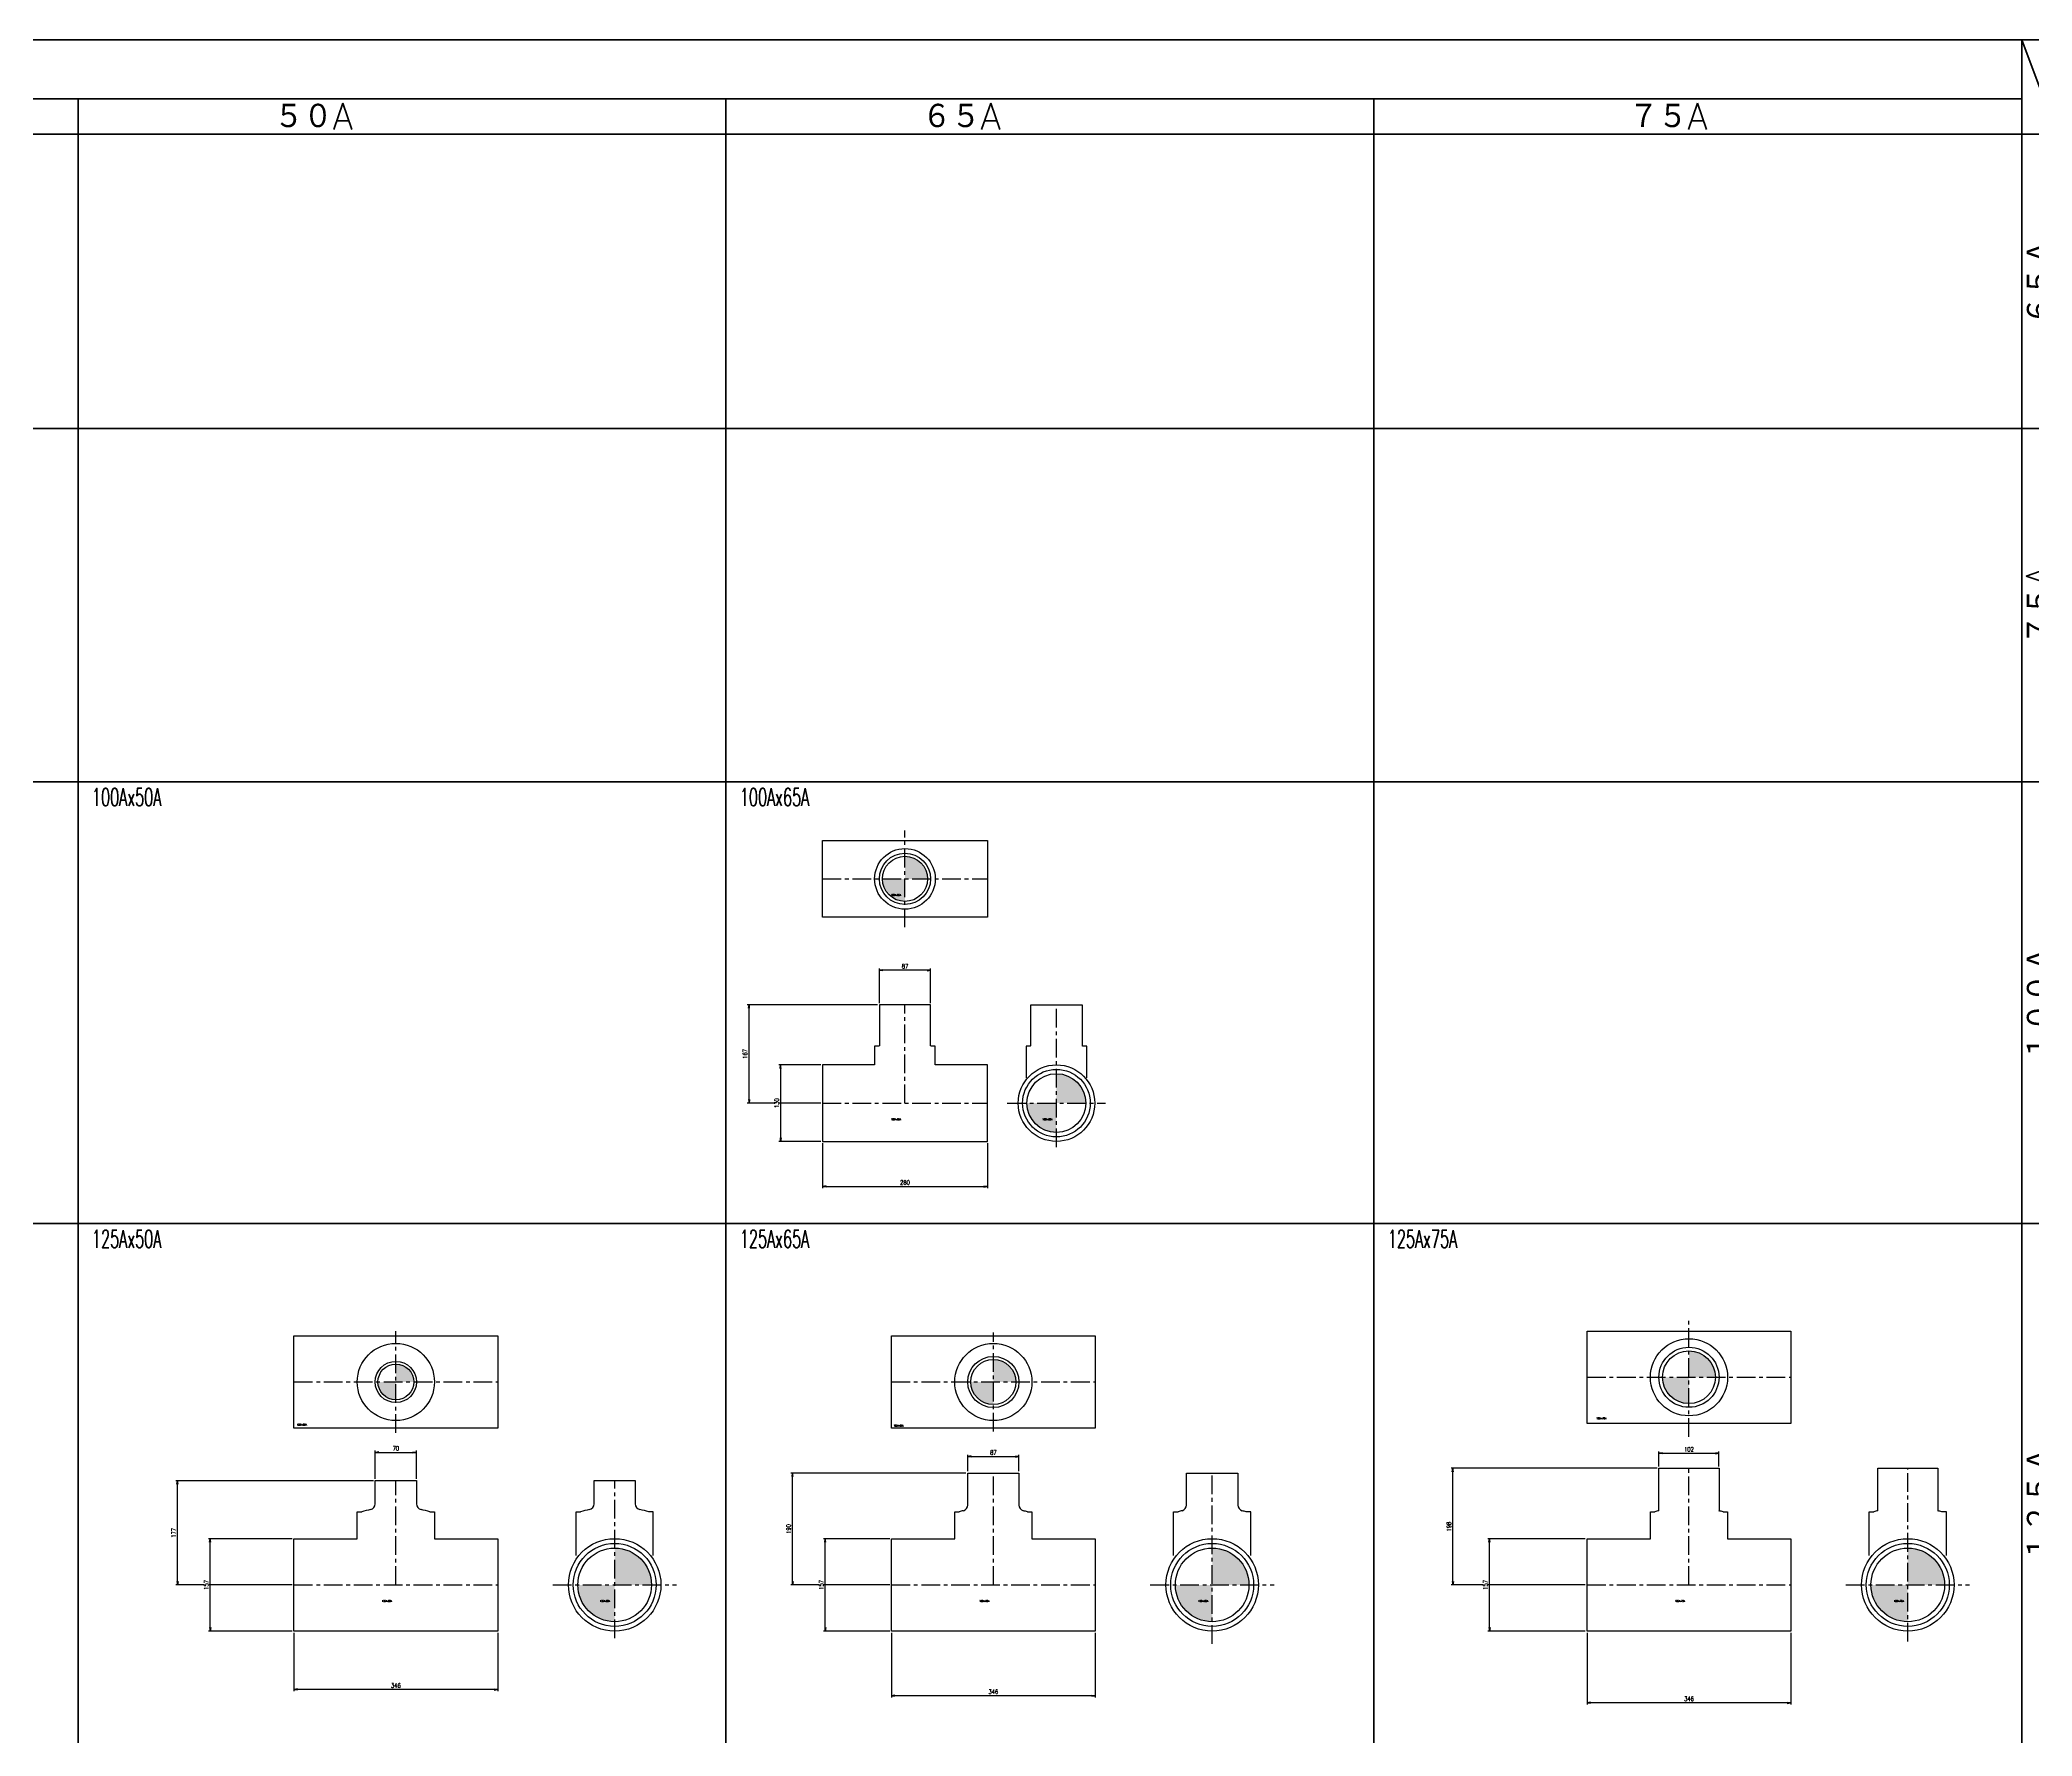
# Model space of a CAD drawing. Header units: millimetres. Extents: x 1711 to 90196, y -23291 to 8516.
# Drawn here: x 77971 to 81353, y -1273 to 1608 of the extents above; entities that cross this region are included whole.
import ezdxf
from ezdxf.enums import TextEntityAlignment as Align

# ---------------------------------------------------------------- set-up
doc = ezdxf.new("R2010")
doc.units = ezdxf.units.MM
doc.header["$PDMODE"] = 35
doc.linetypes.add('CENTER', pattern=[50.8, 31.75, -6.35, 6.35, -6.35])
doc.layers.add('line', color=153, linetype='Continuous', lineweight=50)
for name, color, linetype in [('寸法', 2, 'Continuous'), ('配管-CVP', 4, 'Continuous'), ('＃配管（PVC)', 21, 'Continuous')]:
    doc.layers.add(name, color=color, linetype=linetype)
doc.styles.add('kpk', font='romans.shx', dxfattribs={"width": 0.7, "bigfont": 'extfont2.shx'})
doc.styles.get("Standard").update_dxf_attribs({"font": 'romans.shx', "bigfont": 'extfont.shx'})
doc.dimstyles.new('KPK-3', dxfattribs={"dimscale": 3, "dimtxt": 2.5, "dimasz": 2, "dimexe": 1, "dimexo": 1, "dimgap": 1, "dimtad": 3, "dimdec": 1, "dimdsep": 46, "dimtxsty": 'kpk', "dimblk": 'OPEN', "dimcen": 2.5, "dimclrd": 2, "dimclre": 2, "dimclrt": 4, "dimadec": 1, "dimazin": 2, "dimtfac": 1, "dimtdec": 1, "dimtmove": 0, "dimatfit": 2, "dimldrblk": 'OPEN', "dimfxl": 0, "dimlwd": -1, "dimlwe": -1, "dimarcsym": 0})

# ---------------------------------------------------------------- blocks, each defined once
blk = doc.blocks.new('_Open')
at = {"color": 0, "linetype": 'ByBlock', "lineweight": -2}
for p, q in [((-1, 0.17), (0, 0)), ((-1, -0.17), (0, 0)), ((0, 0), (-1, 0))]:
    blk.add_line(p, q, dxfattribs=at)
blk = doc.blocks.new('*D2137')
at = {"layer": 'Defpoints', "color": 0, "transparency": 16777216}
for p in [(79175.1, -30.9), (79396.4, -30.9), (79299.9, -197.9)]:
    blk.add_point(p, dxfattribs=at)
at = {"layer": '寸法', "color": 2, "transparency": 16777216}
for p, q in [((79393.4, -30.9), (79172.1, -30.9)), ((79175.1, -191.9), (79175.1, -36.9)), ((79296.9, -197.9), (79172.1, -197.9))]:
    blk.add_line(p, q, dxfattribs=at)
at = {"layer": '寸法', "color": 2, "transparency": 16777216, "xscale": 6, "yscale": 6, "zscale": 6}
for p, rotation in [((79175.1, -30.9), 90), ((79175.1, -197.9), 270)]:
    blk.add_blockref('_Open', p, dxfattribs=dict(at, rotation=rotation))
at = {"layer": '寸法', "color": 4, "transparency": 16777216, "insert": (79168.4, -114.4), "char_height": 7.5, "attachment_point": 5, "rotation": 90, "style": 'kpk', "bg_fill": 3, "box_fill_scale": 1.1, "bg_fill_color": 256, "bg_fill_true_color": 13158600, "bg_fill_transparency": 0}
blk.add_mtext('167', dxfattribs=at)
blk = doc.blocks.new('*D2138')
at = {"layer": 'Defpoints', "color": 0, "transparency": 16777216}
for p in [(79299.9, -132.9), (79228.8, -262.9), (79299.9, -262.9)]:
    blk.add_point(p, dxfattribs=at)
at = {"layer": '寸法', "color": 2, "transparency": 16777216}
for p, q in [((79296.9, -132.9), (79225.8, -132.9)), ((79228.8, -138.9), (79228.8, -256.9)), ((79296.9, -262.9), (79225.8, -262.9))]:
    blk.add_line(p, q, dxfattribs=at)
at = {"layer": '寸法', "color": 2, "transparency": 16777216, "xscale": 6, "yscale": 6, "zscale": 6}
for p, rotation in [((79228.8, -132.9), 90), ((79228.8, -262.9), 270)]:
    blk.add_blockref('_Open', p, dxfattribs=dict(at, rotation=rotation))
at = {"layer": '寸法', "color": 4, "transparency": 16777216, "insert": (79222.1, -197.9), "char_height": 7.5, "attachment_point": 5, "rotation": 90, "style": 'kpk', "bg_fill": 3, "box_fill_scale": 1.1, "bg_fill_color": 256, "bg_fill_true_color": 13158600, "bg_fill_transparency": 0}
blk.add_mtext('130', dxfattribs=at)
blk = doc.blocks.new('*D2139')
at = {"layer": 'Defpoints', "color": 0, "transparency": 16777216}
for p in [(79299.9, -262.9), (79579.9, -262.9), (79579.9, -339.5)]:
    blk.add_point(p, dxfattribs=at)
at = {"layer": '寸法', "color": 2, "transparency": 16777216}
for p, q in [((79299.9, -265.9), (79299.9, -342.5)), ((79579.9, -265.9), (79579.9, -342.5)), ((79305.9, -339.5), (79573.9, -339.5))]:
    blk.add_line(p, q, dxfattribs=at)
at = {"layer": '寸法', "color": 2, "transparency": 16777216, "xscale": 6, "yscale": 6, "zscale": 6, "rotation": 180}
blk.add_blockref('_Open', (79299.9, -339.5), dxfattribs=at)
at = {"layer": '寸法', "color": 2, "transparency": 16777216, "xscale": 6, "yscale": 6, "zscale": 6}
blk.add_blockref('_Open', (79579.9, -339.5), dxfattribs=at)
at = {"layer": '寸法', "color": 4, "transparency": 16777216, "insert": (79439.9, -332.7), "char_height": 7.5, "attachment_point": 5, "style": 'kpk', "bg_fill": 3, "box_fill_scale": 1.1, "bg_fill_color": 256, "bg_fill_true_color": 13158600, "bg_fill_transparency": 0}
blk.add_mtext('280', dxfattribs=at)
blk = doc.blocks.new('*D2140')
at = {"layer": 'Defpoints', "color": 0, "transparency": 16777216}
for p in [(79396.4, 27.7), (79396.4, -30.9), (79483.4, -30.9)]:
    blk.add_point(p, dxfattribs=at)
at = {"layer": '寸法', "color": 2, "transparency": 16777216}
for p, q in [((79396.4, -27.9), (79396.4, 30.7)), ((79477.4, 27.7), (79402.4, 27.7)), ((79483.4, -27.9), (79483.4, 30.7))]:
    blk.add_line(p, q, dxfattribs=at)
at = {"layer": '寸法', "color": 2, "transparency": 16777216, "xscale": 6, "yscale": 6, "zscale": 6, "rotation": 180}
blk.add_blockref('_Open', (79396.4, 27.7), dxfattribs=at)
at = {"layer": '寸法', "color": 2, "transparency": 16777216, "xscale": 6, "yscale": 6, "zscale": 6}
blk.add_blockref('_Open', (79483.4, 27.7), dxfattribs=at)
at = {"layer": '寸法', "color": 4, "transparency": 16777216, "insert": (79439.9, 34.5), "char_height": 7.5, "attachment_point": 5, "style": 'kpk', "bg_fill": 3, "box_fill_scale": 1.1, "bg_fill_color": 256, "bg_fill_true_color": 13158600, "bg_fill_transparency": 0}
blk.add_mtext('87', dxfattribs=at)
blk = doc.blocks.new('*D1825')
at = {"layer": 'Defpoints', "color": 0, "transparency": 16777216}
for p in [(78204.8, -839), (78540.5, -839), (78402.5, -1016)]:
    blk.add_point(p, dxfattribs=at)
at = {"layer": '寸法', "color": 2, "transparency": 16777216}
for p, q in [((78537.5, -839), (78201.8, -839)), ((78204.8, -1010), (78204.8, -845)), ((78399.5, -1016), (78201.8, -1016))]:
    blk.add_line(p, q, dxfattribs=at)
at = {"layer": '寸法', "color": 2, "transparency": 16777216, "xscale": 6, "yscale": 6, "zscale": 6}
for p, rotation in [((78204.8, -839), 90), ((78204.8, -1016), 270)]:
    blk.add_blockref('_Open', p, dxfattribs=dict(at, rotation=rotation))
at = {"layer": '寸法', "color": 4, "transparency": 16777216, "insert": (78198.1, -927.5), "char_height": 7.5, "attachment_point": 5, "rotation": 90, "style": 'kpk', "bg_fill": 3, "box_fill_scale": 1.1, "bg_fill_color": 256, "bg_fill_true_color": 13158600, "bg_fill_transparency": 0}
blk.add_mtext('177', dxfattribs=at)
blk = doc.blocks.new('*D1826')
at = {"layer": 'Defpoints', "color": 0, "transparency": 16777216}
for p in [(78260.3, -937.5), (78402.5, -937.5), (78402.5, -1094.5)]:
    blk.add_point(p, dxfattribs=at)
at = {"layer": '寸法', "color": 2, "transparency": 16777216}
for p, q in [((78399.5, -937.5), (78257.3, -937.5)), ((78260.3, -1088.5), (78260.3, -943.5)), ((78399.5, -1094.5), (78257.3, -1094.5))]:
    blk.add_line(p, q, dxfattribs=at)
at = {"layer": '寸法', "color": 2, "transparency": 16777216, "xscale": 6, "yscale": 6, "zscale": 6}
for p, rotation in [((78260.3, -937.5), 90), ((78260.3, -1094.5), 270)]:
    blk.add_blockref('_Open', p, dxfattribs=dict(at, rotation=rotation))
at = {"layer": '寸法', "color": 4, "transparency": 16777216, "insert": (78253.6, -1016), "char_height": 7.5, "attachment_point": 5, "rotation": 90, "style": 'kpk', "bg_fill": 3, "box_fill_scale": 1.1, "bg_fill_color": 256, "bg_fill_true_color": 13158600, "bg_fill_transparency": 0}
blk.add_mtext('157', dxfattribs=at)
blk = doc.blocks.new('*D1827')
at = {"layer": 'Defpoints', "color": 0, "transparency": 16777216}
for p in [(78402.5, -1094.5), (78748.5, -1094.5), (78402.5, -1193.5)]:
    blk.add_point(p, dxfattribs=at)
at = {"layer": '寸法', "color": 2, "transparency": 16777216}
for p, q in [((78402.5, -1097.5), (78402.5, -1196.5)), ((78748.5, -1097.5), (78748.5, -1196.5)), ((78742.5, -1193.5), (78408.5, -1193.5))]:
    blk.add_line(p, q, dxfattribs=at)
at = {"layer": '寸法', "color": 2, "transparency": 16777216, "xscale": 6, "yscale": 6, "zscale": 6, "rotation": 180}
blk.add_blockref('_Open', (78402.5, -1193.5), dxfattribs=at)
at = {"layer": '寸法', "color": 2, "transparency": 16777216, "xscale": 6, "yscale": 6, "zscale": 6}
blk.add_blockref('_Open', (78748.5, -1193.5), dxfattribs=at)
at = {"layer": '寸法', "color": 4, "transparency": 16777216, "insert": (78575.5, -1186.7), "char_height": 7.5, "attachment_point": 5, "style": 'kpk', "bg_fill": 3, "box_fill_scale": 1.1, "bg_fill_color": 256, "bg_fill_true_color": 13158600, "bg_fill_transparency": 0}
blk.add_mtext('346', dxfattribs=at)
blk = doc.blocks.new('*D1828')
at = {"layer": 'Defpoints', "color": 0, "transparency": 16777216}
for p in [(78610.5, -790.9), (78540.5, -839), (78610.5, -839)]:
    blk.add_point(p, dxfattribs=at)
at = {"layer": '寸法', "color": 2, "transparency": 16777216}
for p, q in [((78540.5, -836), (78540.5, -787.9)), ((78546.5, -790.9), (78604.5, -790.9)), ((78610.5, -836), (78610.5, -787.9))]:
    blk.add_line(p, q, dxfattribs=at)
at = {"layer": '寸法', "color": 2, "transparency": 16777216, "xscale": 6, "yscale": 6, "zscale": 6, "rotation": 180}
blk.add_blockref('_Open', (78540.5, -790.9), dxfattribs=at)
at = {"layer": '寸法', "color": 2, "transparency": 16777216, "xscale": 6, "yscale": 6, "zscale": 6}
blk.add_blockref('_Open', (78610.5, -790.9), dxfattribs=at)
at = {"layer": '寸法', "color": 4, "transparency": 16777216, "insert": (78575.5, -784.1), "char_height": 7.5, "attachment_point": 5, "style": 'kpk', "bg_fill": 3, "box_fill_scale": 1.1, "bg_fill_color": 256, "bg_fill_true_color": 13158600, "bg_fill_transparency": 0}
blk.add_mtext('70', dxfattribs=at)
blk = doc.blocks.new('*D1829')
at = {"layer": 'Defpoints', "color": 0, "transparency": 16777216}
for p in [(79249.1, -826), (79546.4, -826), (79416.9, -1016)]:
    blk.add_point(p, dxfattribs=at)
at = {"layer": '寸法', "color": 2, "transparency": 16777216}
for p, q in [((79543.4, -826), (79246.1, -826)), ((79249.1, -1010), (79249.1, -832)), ((79413.9, -1016), (79246.1, -1016))]:
    blk.add_line(p, q, dxfattribs=at)
at = {"layer": '寸法', "color": 2, "transparency": 16777216, "xscale": 6, "yscale": 6, "zscale": 6}
for p, rotation in [((79249.1, -826), 90), ((79249.1, -1016), 270)]:
    blk.add_blockref('_Open', p, dxfattribs=dict(at, rotation=rotation))
at = {"layer": '寸法', "color": 4, "transparency": 16777216, "insert": (79242.3, -921), "char_height": 7.5, "attachment_point": 5, "rotation": 90, "style": 'kpk', "bg_fill": 3, "box_fill_scale": 1.1, "bg_fill_color": 256, "bg_fill_true_color": 13158600, "bg_fill_transparency": 0}
blk.add_mtext('190', dxfattribs=at)
blk = doc.blocks.new('*D1830')
at = {"layer": 'Defpoints', "color": 0, "transparency": 16777216}
for p in [(79304.6, -937.5), (79416.9, -937.5), (79416.9, -1094.5)]:
    blk.add_point(p, dxfattribs=at)
at = {"layer": '寸法', "color": 2, "transparency": 16777216}
for p, q in [((79413.9, -937.5), (79301.6, -937.5)), ((79304.6, -1088.5), (79304.6, -943.5)), ((79413.9, -1094.5), (79301.6, -1094.5))]:
    blk.add_line(p, q, dxfattribs=at)
at = {"layer": '寸法', "color": 2, "transparency": 16777216, "xscale": 6, "yscale": 6, "zscale": 6}
for p, rotation in [((79304.6, -937.5), 90), ((79304.6, -1094.5), 270)]:
    blk.add_blockref('_Open', p, dxfattribs=dict(at, rotation=rotation))
at = {"layer": '寸法', "color": 4, "transparency": 16777216, "insert": (79297.9, -1016), "char_height": 7.5, "attachment_point": 5, "rotation": 90, "style": 'kpk', "bg_fill": 3, "box_fill_scale": 1.1, "bg_fill_color": 256, "bg_fill_true_color": 13158600, "bg_fill_transparency": 0}
blk.add_mtext('157', dxfattribs=at)
blk = doc.blocks.new('*D1831')
at = {"layer": 'Defpoints', "color": 0, "transparency": 16777216}
for p in [(79416.9, -1094.5), (79762.9, -1094.5), (79416.9, -1204.1)]:
    blk.add_point(p, dxfattribs=at)
at = {"layer": '寸法', "color": 2, "transparency": 16777216}
for p, q in [((79416.9, -1097.5), (79416.9, -1207.1)), ((79762.9, -1097.5), (79762.9, -1207.1)), ((79756.9, -1204.1), (79422.9, -1204.1))]:
    blk.add_line(p, q, dxfattribs=at)
at = {"layer": '寸法', "color": 2, "transparency": 16777216, "xscale": 6, "yscale": 6, "zscale": 6, "rotation": 180}
blk.add_blockref('_Open', (79416.9, -1204.1), dxfattribs=at)
at = {"layer": '寸法', "color": 2, "transparency": 16777216, "xscale": 6, "yscale": 6, "zscale": 6}
blk.add_blockref('_Open', (79762.9, -1204.1), dxfattribs=at)
at = {"layer": '寸法', "color": 4, "transparency": 16777216, "insert": (79589.9, -1197.3), "char_height": 7.5, "attachment_point": 5, "style": 'kpk', "bg_fill": 3, "box_fill_scale": 1.1, "bg_fill_color": 256, "bg_fill_true_color": 13158600, "bg_fill_transparency": 0}
blk.add_mtext('346', dxfattribs=at)
blk = doc.blocks.new('*D1832')
at = {"layer": 'Defpoints', "color": 0, "transparency": 16777216}
for p in [(79633.4, -798), (79546.4, -826), (79633.4, -826)]:
    blk.add_point(p, dxfattribs=at)
at = {"layer": '寸法', "color": 2, "transparency": 16777216}
for p, q in [((79546.4, -823), (79546.4, -795)), ((79552.4, -798), (79627.4, -798)), ((79633.4, -823), (79633.4, -795))]:
    blk.add_line(p, q, dxfattribs=at)
at = {"layer": '寸法', "color": 2, "transparency": 16777216, "xscale": 6, "yscale": 6, "zscale": 6, "rotation": 180}
blk.add_blockref('_Open', (79546.4, -798), dxfattribs=at)
at = {"layer": '寸法', "color": 2, "transparency": 16777216, "xscale": 6, "yscale": 6, "zscale": 6}
blk.add_blockref('_Open', (79633.4, -798), dxfattribs=at)
at = {"layer": '寸法', "color": 4, "transparency": 16777216, "insert": (79589.9, -791.2), "char_height": 7.5, "attachment_point": 5, "style": 'kpk', "bg_fill": 3, "box_fill_scale": 1.1, "bg_fill_color": 256, "bg_fill_true_color": 13158600, "bg_fill_transparency": 0}
blk.add_mtext('87', dxfattribs=at)
blk = doc.blocks.new('*D1833')
at = {"layer": 'Defpoints', "color": 0, "transparency": 16777216}
for p in [(80370, -818), (80719.8, -818), (80597.8, -1016)]:
    blk.add_point(p, dxfattribs=at)
at = {"layer": '寸法', "color": 2, "transparency": 16777216}
for p, q in [((80716.8, -818), (80367, -818)), ((80370, -1010), (80370, -824)), ((80594.8, -1016), (80367, -1016))]:
    blk.add_line(p, q, dxfattribs=at)
at = {"layer": '寸法', "color": 2, "transparency": 16777216, "xscale": 6, "yscale": 6, "zscale": 6}
for p, rotation in [((80370, -818), 90), ((80370, -1016), 270)]:
    blk.add_blockref('_Open', p, dxfattribs=dict(at, rotation=rotation))
at = {"layer": '寸法', "color": 4, "transparency": 16777216, "insert": (80363.3, -917), "char_height": 7.5, "attachment_point": 5, "rotation": 90, "style": 'kpk', "bg_fill": 3, "box_fill_scale": 1.1, "bg_fill_color": 256, "bg_fill_true_color": 13158600, "bg_fill_transparency": 0}
blk.add_mtext('198', dxfattribs=at)
blk = doc.blocks.new('*D1834')
at = {"layer": 'Defpoints', "color": 0, "transparency": 16777216}
for p in [(80432.1, -937.5), (80597.8, -937.5), (80597.8, -1094.5)]:
    blk.add_point(p, dxfattribs=at)
at = {"layer": '寸法', "color": 2, "transparency": 16777216}
for p, q in [((80594.8, -937.5), (80429.1, -937.5)), ((80432.1, -1088.5), (80432.1, -943.5)), ((80594.8, -1094.5), (80429.1, -1094.5))]:
    blk.add_line(p, q, dxfattribs=at)
at = {"layer": '寸法', "color": 2, "transparency": 16777216, "xscale": 6, "yscale": 6, "zscale": 6}
for p, rotation in [((80432.1, -937.5), 90), ((80432.1, -1094.5), 270)]:
    blk.add_blockref('_Open', p, dxfattribs=dict(at, rotation=rotation))
at = {"layer": '寸法', "color": 4, "transparency": 16777216, "insert": (80425.4, -1016), "char_height": 7.5, "attachment_point": 5, "rotation": 90, "style": 'kpk', "bg_fill": 3, "box_fill_scale": 1.1, "bg_fill_color": 256, "bg_fill_true_color": 13158600, "bg_fill_transparency": 0}
blk.add_mtext('157', dxfattribs=at)
blk = doc.blocks.new('*D1835')
at = {"layer": 'Defpoints', "color": 0, "transparency": 16777216}
for p in [(80597.8, -1094.5), (80943.8, -1094.5), (80597.8, -1216.2)]:
    blk.add_point(p, dxfattribs=at)
at = {"layer": '寸法', "color": 2, "transparency": 16777216}
for p, q in [((80597.8, -1097.5), (80597.8, -1219.2)), ((80943.8, -1097.5), (80943.8, -1219.2)), ((80937.8, -1216.2), (80603.8, -1216.2))]:
    blk.add_line(p, q, dxfattribs=at)
at = {"layer": '寸法', "color": 2, "transparency": 16777216, "xscale": 6, "yscale": 6, "zscale": 6, "rotation": 180}
blk.add_blockref('_Open', (80597.8, -1216.2), dxfattribs=at)
at = {"layer": '寸法', "color": 2, "transparency": 16777216, "xscale": 6, "yscale": 6, "zscale": 6}
blk.add_blockref('_Open', (80943.8, -1216.2), dxfattribs=at)
at = {"layer": '寸法', "color": 4, "transparency": 16777216, "insert": (80770.8, -1209.4), "char_height": 7.5, "attachment_point": 5, "style": 'kpk', "bg_fill": 3, "box_fill_scale": 1.1, "bg_fill_color": 256, "bg_fill_true_color": 13158600, "bg_fill_transparency": 0}
blk.add_mtext('346', dxfattribs=at)
blk = doc.blocks.new('*D1836')
at = {"layer": 'Defpoints', "color": 0, "transparency": 16777216}
for p in [(80821.8, -792.5), (80719.8, -818), (80821.8, -818)]:
    blk.add_point(p, dxfattribs=at)
at = {"layer": '寸法', "color": 2, "transparency": 16777216}
for p, q in [((80719.8, -815), (80719.8, -789.5)), ((80725.8, -792.5), (80815.8, -792.5)), ((80821.8, -815), (80821.8, -789.5))]:
    blk.add_line(p, q, dxfattribs=at)
at = {"layer": '寸法', "color": 2, "transparency": 16777216, "xscale": 6, "yscale": 6, "zscale": 6, "rotation": 180}
blk.add_blockref('_Open', (80719.8, -792.5), dxfattribs=at)
at = {"layer": '寸法', "color": 2, "transparency": 16777216, "xscale": 6, "yscale": 6, "zscale": 6}
blk.add_blockref('_Open', (80821.8, -792.5), dxfattribs=at)
at = {"layer": '寸法', "color": 4, "transparency": 16777216, "insert": (80770.8, -785.8), "char_height": 7.5, "attachment_point": 5, "style": 'kpk', "bg_fill": 3, "box_fill_scale": 1.1, "bg_fill_color": 256, "bg_fill_true_color": 13158600, "bg_fill_transparency": 0}
blk.add_mtext('102', dxfattribs=at)
blk = doc.blocks.new('A$C8e9c73af')
at = {"layer": 'line'}
for p, q in [((0, 0), (8860, 0)), ((5560, -100), (5560, -5360)), ((7760, -100), (7760, -5360))]:
    blk.add_line(p, q, dxfattribs=at)
for points in [[(1160, -5360), (60, -5360), (0, -5360), (0, 0), (60, -160), (0, -160), (60, -160), (1160, -160), (2260, -160), (3360, -160), (4460, -160), (5560, -160), (6660, -160), (7760, -160), (8860, -160)], [(15520, -5360), (16620, -5360), (17720, -5360), (17720, 0), (8860, 0), (8860, -5360), (7760, -5360), (6660, -5360)], [(10020, -5360), (8920, -5360), (8860, -5360), (8860, 0), (8920, -160), (8860, -160), (8920, -160), (10020, -160), (11120, -160), (12220, -160), (13320, -160), (14420, -160), (15520, -160), (16620, -160), (17720, -160)], [(1160, -100), (1160, -5360), (2260, -5360), (3360, -5360), (4460, -5360), (5560, -5360), (6660, -5360), (6660, -100)], [(2260, -5360), (2260, -100), (3360, -100), (4460, -100), (5560, -100), (6660, -100), (7760, -100), (8860, -100)], [(0, -660), (60, -660), (1160, -660), (2260, -660), (3360, -660), (4460, -660), (5560, -660), (6660, -660), (7760, -660), (8860, -660), (8920, -660), (10020, -660), (11120, -660), (12220, -660), (13320, -660), (14420, -660), (15520, -660), (16620, -660), (17720, -660)], [(0, -1260), (60, -1260), (1160, -1260), (2260, -1260), (3360, -1260), (4460, -1260), (5560, -1260), (6660, -1260), (7760, -1260), (8860, -1260), (8920, -1260), (10020, -1260), (11120, -1260), (12220, -1260), (13320, -1260), (14420, -1260), (15520, -1260), (16620, -1260), (17720, -1260)], [(0, -2010), (60, -2010), (1160, -2010), (2260, -2010), (3360, -2010), (4460, -2010), (5560, -2010), (6660, -2010), (7760, -2010), (8860, -2010), (8920, -2010), (10020, -2010), (11120, -2010), (12220, -2010), (13320, -2010), (14420, -2010), (15520, -2010), (16620, -2010), (17720, -2010)]]:
    blk.add_lwpolyline(points, dxfattribs=at)
for s, insert, char_height, attachment_point in [('５０A', (5960, -130), 45, 5), ('６５A', (7060, -130), 45, 5), ('７５A', (8260, -130), 45, 5), ('{\\W0.6;100Ax50A}', (5583.6, -1285.9), 30, 4), ('{\\W0.6;100Ax65A}', (6683.6, -1285.9), 30, 4), ('{\\W0.6;125Ax50A}', (5583.6, -2035.9), 30, 4), ('{\\W0.6;125Ax65A}', (6683.6, -2035.9), 30, 4), ('{\\W0.6;125Ax75A}', (7783.6, -2035.9), 30, 4)]:
    blk.add_mtext(s, dxfattribs=dict(at, insert=insert, char_height=char_height, attachment_point=attachment_point))
at = {"layer": 'line', "char_height": 45, "attachment_point": 5, "rotation": 90}
for s, insert in [('６５Ａ', (8890, -410)), ('７５A', (8890, -960)), ('１００Ａ', (8890, -1635)), ('１２５Ａ', (8890, -2485))]:
    blk.add_mtext(s, dxfattribs=dict(at, insert=insert))
blk = doc.blocks.new('100Ax65A-TS_BT『Ｔ型』-上面')
at = {"layer": '＃配管（PVC)', "linetype": 'ByBlock'}
h = blk.add_hatch(color=252, dxfattribs=at)
h.dxf.hatch_style = 1
h.paths.add_polyline_path([(38.3, 0, 0.414214), (0, 38.3), (0, 0)])
h.paths.add_polyline_path([(0, -38.3), (0, 0), (-38.3, 0, 0.414214)])
at = {"layer": '＃配管（PVC)', "color": 2, "linetype": 'CENTER'}
for p, q in [((0, -82), (0, 82)), ((-140, 0), (140, 0))]:
    blk.add_line(p, q, dxfattribs=at)
at = {"layer": '＃配管（PVC)', "color": 0, "linetype": 'ByBlock'}
blk.add_lwpolyline([(-140, 65), (140, 65), (140, -65), (-140, -65)], close=True, dxfattribs=at)
for radius in [51.5, 43.5, 38.3]:
    blk.add_circle((0, 0), radius, dxfattribs=at)
at = {"layer": '＃配管（PVC)', "color": 6, "style": 'kpk', "width": 0.7}
blk.add_text('100Ax65A', height=3, dxfattribs=at).set_placement((-15.3, -26), align=Align.TOP_CENTER)
blk = doc.blocks.new('100Ax65A-TS_BT『Ｔ型』-正面')
at = {"layer": '＃配管（PVC)', "color": 2, "linetype": 'CENTER'}
for p, q in [((0, 0), (0, 167)), ((-140, 0), (140, 0))]:
    blk.add_line(p, q, dxfattribs=at)
at = {"layer": '＃配管（PVC)', "color": 0, "linetype": 'ByBlock'}
for points in [[(43.5, 97.3), (43.5, 167), (-43.5, 167), (-43.5, 97.3)], [(-44.5, 97), (-51.5, 97), (-51.5, 65), (-140, 65), (-140, -65), (140, -65), (140, 65), (51.5, 65), (51.5, 97), (44.5, 97)]]:
    blk.add_lwpolyline(points, dxfattribs=at)
for start, end in [(103.9849, 104.3132), (75.6868, 76.0151)]:
    blk.add_arc((0, -77.4), 180, start, end, dxfattribs=at)
at = {"layer": '＃配管（PVC)', "color": 6, "style": 'kpk', "width": 0.7}
blk.add_text('100Ax65A', height=3, dxfattribs=at).set_placement((-15.3, -26), align=Align.TOP_CENTER)
blk = doc.blocks.new('100Ax65A-TS_BT『Ｔ型』-側面')
at = {"layer": '＃配管（PVC)', "linetype": 'ByBlock'}
h = blk.add_hatch(color=252, dxfattribs=at)
h.dxf.hatch_style = 1
h.paths.add_polyline_path([(50, 0, 0.414214), (0, 50), (0, 0)])
h.paths.add_polyline_path([(-50, 0, 0.414214), (0, -50), (0, 0)])
at = {"layer": '＃配管（PVC)', "color": 2, "linetype": 'CENTER'}
for p, q in [((0, -75), (0, 167)), ((-83.4, 0), (83.4, 0))]:
    blk.add_line(p, q, dxfattribs=at)
at = {"layer": '＃配管（PVC)', "color": 0, "linetype": 'ByBlock'}
for points in [[(-43.5, 97.3), (-43.5, 167), (43.5, 167), (43.5, 97.3)], [(-44.5, 97), (-51.5, 97), (-51.5, 42.9)], [(51.5, 42.9), (51.5, 97), (44.5, 97)]]:
    blk.add_lwpolyline(points, dxfattribs=at)
for radius in [65, 57.4, 50]:
    blk.add_circle((0, 0), radius, dxfattribs=at)
for start, end in [(103.9849, 104.3132), (75.6868, 76.0151)]:
    blk.add_arc((0, -77.4), 180, start, end, dxfattribs=at)
at = {"layer": '＃配管（PVC)', "color": 6, "style": 'kpk', "width": 0.7}
blk.add_text('100Ax65A', height=3, dxfattribs=at).set_placement((-15.3, -26), align=Align.TOP_CENTER)
blk = doc.blocks.new('125Ax50A-TS_BT『Ｔ型』-上面')
at = {"layer": '＃配管（PVC)', "linetype": 'ByBlock'}
h = blk.add_hatch(color=252, dxfattribs=at)
h.dxf.hatch_style = 1
h.paths.add_polyline_path([(0, 30.4), (0, 0), (30.4, 0, 0.414214)])
h.paths.add_polyline_path([(-30.4, 0, 0.414214), (0, -30.4), (0, 0)])
at = {"layer": '＃配管（PVC)', "color": 2, "linetype": 'CENTER'}
for p, q in [((0, -86.5), (0, 86.5)), ((-173, 0), (173, 0))]:
    blk.add_line(p, q, dxfattribs=at)
at = {"layer": '＃配管（PVC)', "color": 0, "linetype": 'ByBlock'}
blk.add_lwpolyline([(-173, 78.5), (173, 78.5), (173, -78.5), (-173, -78.5)], close=True, dxfattribs=at)
for radius in [65.5, 35, 30.4]:
    blk.add_circle((0, 0), radius, dxfattribs=at)
at = {"layer": '＃配管（PVC)', "color": 6, "style": 'kpk', "width": 0.7}
blk.add_text('125Ax50A', height=3, dxfattribs=at).set_placement((-159.7, -71), align=Align.TOP_CENTER)
blk = doc.blocks.new('125Ax50A-TS_BT『Ｔ型』-正面')
at = {"layer": '＃配管（PVC)', "color": 2, "linetype": 'CENTER'}
for p, q in [((0, 0), (0, 177)), ((-173, 0), (173, 0))]:
    blk.add_line(p, q, dxfattribs=at)
at = {"layer": '＃配管（PVC)', "color": 0, "linetype": 'ByBlock'}
blk.add_lwpolyline([(-42.9, 127.9, 0.352125), (-35, 137.7), (-35, 177), (35, 177), (35, 137.7, 0.352444), (42.9, 127.9)], format="xyb", dxfattribs=at)
blk.add_lwpolyline([(57.8, 124), (65.5, 124), (65.5, 78.5), (173, 78.5), (173, -78.5), (-173, -78.5), (-173, 78.5), (-65.5, 78.5), (-65.5, 124), (-57.8, 124)], dxfattribs=at)
for centre, start, end in [((0.1, -67.4), 102.4063, 106.8478), ((0.1, -67.5), 73.2219, 77.6588)]:
    blk.add_arc(centre, 200, start, end, dxfattribs=at)
at = {"layer": '＃配管（PVC)', "color": 6, "style": 'kpk', "width": 0.7}
blk.add_text('125Ax50A', height=3, dxfattribs=at).set_placement((-15.3, -26), align=Align.TOP_CENTER)
blk = doc.blocks.new('125Ax50A-TS_BT『Ｔ型』-側面')
at = {"layer": '＃配管（PVC)', "linetype": 'ByBlock'}
h = blk.add_hatch(color=252, dxfattribs=at)
h.dxf.hatch_style = 1
h.paths.add_polyline_path([(62.5, 0, 0.414214), (0, 62.5), (0, 0)])
h.paths.add_polyline_path([(-62.5, 0, 0.414214), (0, -62.5), (0, 0)])
at = {"layer": '＃配管（PVC)', "color": 2, "linetype": 'CENTER'}
for p, q in [((0, -90.5), (0, 177)), ((-105, 0), (105, 0))]:
    blk.add_line(p, q, dxfattribs=at)
at = {"layer": '＃配管（PVC)', "color": 0, "linetype": 'ByBlock'}
blk.add_lwpolyline([(-42.9, 127.9, 0.352125), (-35, 137.7), (-35, 177), (35, 177), (35, 137.7, 0.352444), (42.9, 127.9)], format="xyb", dxfattribs=at)
for points in [[(-65.5, 50.2), (-65.5, 124), (-57.8, 124)], [(65.5, 50.2), (65.5, 124), (57.8, 124)]]:
    blk.add_lwpolyline(points, dxfattribs=at)
for radius in [78.5, 70.4, 62.5]:
    blk.add_circle((0, 0), radius, dxfattribs=at)
for centre, start, end in [((0.1, -67.4), 102.4063, 106.8478), ((0.1, -67.5), 73.2219, 77.6588)]:
    blk.add_arc(centre, 200, start, end, dxfattribs=at)
at = {"layer": '＃配管（PVC)', "color": 6, "style": 'kpk', "width": 0.7}
blk.add_text('125Ax50A', height=3, dxfattribs=at).set_placement((-16.6, -26), align=Align.TOP_CENTER)
blk = doc.blocks.new('125Ax65A-TS_BT『Ｔ型』-上面')
at = {"layer": '＃配管（PVC)', "linetype": 'ByBlock'}
h = blk.add_hatch(color=252, dxfattribs=at)
h.dxf.hatch_style = 1
h.paths.add_polyline_path([(0, 38.3), (0, 0), (38.3, 0, 0.414214)])
h.paths.add_polyline_path([(0, 0), (-38.3, 0, 0.414214), (0, -38.3)])
at = {"layer": '＃配管（PVC)', "color": 2, "linetype": 'CENTER'}
for p, q in [((0, -84.2), (0, 84.2)), ((-173, 0), (173, 0))]:
    blk.add_line(p, q, dxfattribs=at)
at = {"layer": '＃配管（PVC)', "color": 0, "linetype": 'ByBlock'}
blk.add_lwpolyline([(-173, 78.5), (173, 78.5), (173, -78.5), (-173, -78.5)], close=True, dxfattribs=at)
for radius in [65.5, 43.5, 38.3]:
    blk.add_circle((0, 0), radius, dxfattribs=at)
at = {"layer": '＃配管（PVC)', "color": 6, "style": 'kpk', "width": 0.7}
blk.add_text('125Ax65A', height=3, dxfattribs=at).set_placement((-160.8, -72.6), align=Align.TOP_CENTER)
blk = doc.blocks.new('125Ax65A-TS_BT『Ｔ型』-正面')
at = {"layer": '＃配管（PVC)', "color": 2, "linetype": 'CENTER'}
for p, q in [((0, 0), (0, 190)), ((-173, 0), (173, 0))]:
    blk.add_line(p, q, dxfattribs=at)
at = {"layer": '＃配管（PVC)', "color": 0, "linetype": 'ByBlock'}
blk.add_lwpolyline([(-50.9, 126, 0.340465), (-43.5, 135.6), (-43.5, 190), (43.5, 190), (43.5, 135.6, 0.340784), (51, 125.9)], format="xyb", dxfattribs=at)
blk.add_lwpolyline([(57.8, 124), (65.5, 124), (65.5, 78.5), (173, 78.5), (173, -78.5), (-173, -78.5), (-173, 78.5), (-65.5, 78.5), (-65.5, 124), (-57.8, 124)], dxfattribs=at)
for centre, start, end in [((0.1, -67.4), 104.7924, 106.8478), ((0.1, -67.5), 73.2219, 75.2733)]:
    blk.add_arc(centre, 200, start, end, dxfattribs=at)
at = {"layer": '＃配管（PVC)', "color": 6, "style": 'kpk', "width": 0.7}
blk.add_text('125Ax65A', height=3, dxfattribs=at).set_placement((-15.3, -26), align=Align.TOP_CENTER)
blk = doc.blocks.new('125Ax65A-TS_BT『Ｔ型』-側面')
at = {"layer": '＃配管（PVC)', "linetype": 'ByBlock'}
h = blk.add_hatch(color=252, dxfattribs=at)
h.dxf.hatch_style = 1
h.paths.add_polyline_path([(62.5, 0, 0.414214), (0, 62.5), (0, 0)])
h.paths.add_polyline_path([(-62.5, 0, 0.414214), (0, -62.5), (0, 0)])
at = {"layer": '＃配管（PVC)', "color": 2, "linetype": 'CENTER'}
for p, q in [((0, -100), (0, 190)), ((-105, 0), (105, 0))]:
    blk.add_line(p, q, dxfattribs=at)
at = {"layer": '＃配管（PVC)', "color": 0, "linetype": 'ByBlock'}
blk.add_lwpolyline([(-50.9, 126, 0.340465), (-43.5, 135.6), (-43.5, 190), (43.5, 190), (43.5, 135.6, 0.340784), (51, 125.9)], format="xyb", dxfattribs=at)
for points in [[(-65.5, 50.2), (-65.5, 124), (-57.8, 124)], [(65.5, 50.2), (65.5, 124), (57.8, 124)]]:
    blk.add_lwpolyline(points, dxfattribs=at)
for radius in [78.5, 70.4, 62.5]:
    blk.add_circle((0, 0), radius, dxfattribs=at)
for centre, start, end in [((0.1, -67.4), 104.7924, 106.8478), ((0.1, -67.5), 73.2219, 75.2733)]:
    blk.add_arc(centre, 200, start, end, dxfattribs=at)
at = {"layer": '＃配管（PVC)', "color": 6, "style": 'kpk', "width": 0.7}
blk.add_text('125Ax65A', height=3, dxfattribs=at).set_placement((-15.3, -26), align=Align.TOP_CENTER)
blk = doc.blocks.new('125Ax75A-TS_BT『Ｔ型』-正面')
at = {"layer": '＃配管（PVC)', "color": 2, "linetype": 'CENTER'}
for p, q in [((0, 0), (0, 198)), ((-173, 0), (173, 0))]:
    blk.add_line(p, q, dxfattribs=at)
at = {"layer": '＃配管（PVC)', "color": 0, "linetype": 'ByBlock'}
for points in [[(-51, 125.9), (-51, 198), (51, 198), (51, 125.9)], [(57.8, 124), (65.5, 124), (65.5, 78.5), (173, 78.5), (173, -78.5), (-173, -78.5), (-173, 78.5), (-65.5, 78.5), (-65.5, 124), (-57.8, 124)]]:
    blk.add_lwpolyline(points, dxfattribs=at)
for centre, start, end in [((0.1, -67.4), 104.7924, 106.8478), ((0.1, -67.5), 73.2219, 75.2733)]:
    blk.add_arc(centre, 200, start, end, dxfattribs=at)
at = {"layer": '＃配管（PVC)', "color": 6, "style": 'kpk', "width": 0.7}
blk.add_text('125Ax75A', height=3, dxfattribs=at).set_placement((-15.3, -26), align=Align.TOP_CENTER)
blk = doc.blocks.new('125Ax75A-TS_BT『Ｔ型』-上面')
at = {"layer": '＃配管（PVC)', "linetype": 'ByBlock'}
h = blk.add_hatch(color=252, dxfattribs=at)
h.dxf.hatch_style = 1
h.paths.add_polyline_path([(0, 0), (44.8, 0, 0.414214), (0, 44.8)])
h.paths.add_polyline_path([(-44.8, 0, 0.414214), (0, -44.8), (0, 0)])
at = {"layer": '＃配管（PVC)', "color": 2, "linetype": 'CENTER'}
for p, q in [((0, -101), (0, 97)), ((-173, 0), (173, 0))]:
    blk.add_line(p, q, dxfattribs=at)
at = {"layer": '＃配管（PVC)', "color": 0, "linetype": 'ByBlock'}
blk.add_lwpolyline([(-173, 78.5), (173, 78.5), (173, -78.5), (-173, -78.5)], close=True, dxfattribs=at)
for radius in [65.5, 51, 44.8]:
    blk.add_circle((0, 0), radius, dxfattribs=at)
at = {"layer": '＃配管（PVC)', "color": 6, "style": 'kpk', "width": 0.7}
blk.add_text('125Ax75A', height=3, dxfattribs=at).set_placement((-148.7, -68.2), align=Align.TOP_CENTER)
blk = doc.blocks.new('125Ax75A-TS_BT『Ｔ型』-側面')
at = {"layer": '＃配管（PVC)', "linetype": 'ByBlock'}
h = blk.add_hatch(color=252, dxfattribs=at)
h.dxf.hatch_style = 1
h.paths.add_polyline_path([(0, 0), (62.5, 0, 0.414214), (0, 62.5)])
h.paths.add_polyline_path([(-62.5, 0, 0.414214), (0, -62.5), (0, 0)])
at = {"layer": '＃配管（PVC)', "color": 2, "linetype": 'CENTER'}
for p, q in [((0, -96), (0, 198)), ((-105, 0), (105, 0))]:
    blk.add_line(p, q, dxfattribs=at)
at = {"layer": '＃配管（PVC)', "color": 0, "linetype": 'ByBlock'}
for points in [[(-51, 125.9), (-51, 198), (51, 198), (51, 125.9)], [(-65.5, 50.2), (-65.5, 124), (-57.8, 124)], [(65.5, 50.2), (65.5, 124), (57.8, 124)]]:
    blk.add_lwpolyline(points, dxfattribs=at)
for radius in [78.5, 70.4, 62.5]:
    blk.add_circle((0, 0), radius, dxfattribs=at)
for centre, start, end in [((0.1, -67.4), 104.7924, 106.8478), ((0.1, -67.5), 73.2219, 75.2733)]:
    blk.add_arc(centre, 200, start, end, dxfattribs=at)
at = {"layer": '＃配管（PVC)', "color": 6, "style": 'kpk', "width": 0.7}
blk.add_text('125Ax75A', height=3, dxfattribs=at).set_placement((-15.3, -26), align=Align.TOP_CENTER)

msp = doc.modelspace()

# ---------------------------------------------------------------- block references
at = {"layer": '配管-CVP', "linetype": 'ByBlock'}
for name, p in [('100Ax65A-TS_BT『Ｔ型』-上面', (79439.8616, 182.8706)), ('100Ax65A-TS_BT『Ｔ型』-側面', (79697.0016, -197.9266)), ('125Ax50A-TS_BT『Ｔ型』-上面', (78575.5001, -671.3688)), ('125Ax65A-TS_BT『Ｔ型』-上面', (79589.8616, -671.3688)), ('125Ax50A-TS_BT『Ｔ型』-側面', (78947.0036, -1015.9536)), ('125Ax65A-TS_BT『Ｔ型』-側面', (79961.3652, -1015.9536)), ('125Ax75A-TS_BT『Ｔ型』-側面', (81142.3219, -1015.9536))]:
    msp.add_blockref(name, p, dxfattribs=at)

# ---------------------------------------------------------------- dimensions: what is measured, and where the dimension line sits
at = {"layer": '寸法'}
for base, p1, p2, picture, middle in [((79175.1171, -30.9266), (79299.8616, -197.9266), (79396.3616, -30.9266), '*D2137', (79168.3671, -114.4266)), ((78204.8338, -838.9536), (78402.5001, -1015.9536), (78540.5001, -838.9536), '*D1825', (78198.0838, -927.4536)), ((79249.0793, -825.9536), (79416.8616, -1015.9536), (79546.3616, -825.9536), '*D1829', (79242.3293, -920.9536)), ((80370.0449, -817.9536), (80597.8184, -1015.9536), (80719.8184, -817.9536), '*D1833', (80363.2949, -916.9536))]:
    dim = msp.add_linear_dim(base=base, p1=p1, p2=p2, angle=90, dimstyle='KPK-3', dxfattribs=at)
    dim.commit()
    dim.dimension.update_dxf_attribs({"geometry": picture, "text_midpoint": middle})

# ---------------------------------------------------------------- next in the draw order: dimensions: what is measured, and where the dimension line sits
for base, p1, p2, picture, middle in [((79396.3616, 27.7492), (79483.3616, -30.9266), (79396.3616, -30.9266), '*D2140', (79439.8616, 34.4992)), ((78610.5001, -790.8763), (78540.5001, -838.9536), (78610.5001, -838.9536), '*D1828', (78575.5001, -784.1263)), ((79633.3616, -797.9985), (79546.3616, -825.9536), (79633.3616, -825.9536), '*D1832', (79589.8616, -791.2485)), ((80821.8184, -792.5131), (80719.8184, -817.9536), (80821.8184, -817.9536), '*D1836', (80770.8184, -785.7631))]:
    dim = msp.add_linear_dim(base=base, p1=p1, p2=p2, dimstyle='KPK-3', dxfattribs=at)
    dim.commit()
    dim.dimension.update_dxf_attribs({"geometry": picture, "text_midpoint": middle})
for base, p1, p2, picture, middle in [((79228.848, -262.9266), (79299.8616, -132.9266), (79299.8616, -262.9266), '*D2138', (79222.098, -197.9266)), ((78260.3063, -937.4536), (78402.5001, -1094.4536), (78402.5001, -937.4536), '*D1826', (78253.5563, -1015.9536)), ((79304.6164, -937.4536), (79416.8616, -1094.4536), (79416.8616, -937.4536), '*D1830', (79297.8664, -1015.9536)), ((80432.1281, -937.4536), (80597.8184, -1094.4536), (80597.8184, -937.4536), '*D1834', (80425.3781, -1015.9536))]:
    dim = msp.add_linear_dim(base=base, p1=p1, p2=p2, angle=90, dimstyle='KPK-3', dxfattribs=at)
    dim.commit()
    dim.dimension.update_dxf_attribs({"geometry": picture, "text_midpoint": middle})

# ---------------------------------------------------------------- next in the draw order: block references
at = {"layer": '配管-CVP', "linetype": 'ByBlock'}
msp.add_blockref('125Ax75A-TS_BT『Ｔ型』-上面', (80770.8184, -663.3688), dxfattribs=at)

# ---------------------------------------------------------------- next in the draw order: dimensions: what is measured, and where the dimension line sits
at = {"layer": '寸法'}
for base, p1, p2, picture, middle in [((79579.8616, -339.4993), (79299.8616, -262.9266), (79579.8616, -262.9266), '*D2139', (79439.8616, -332.7493)), ((78402.5001, -1193.4993), (78748.5001, -1094.4536), (78402.5001, -1094.4536), '*D1827', (78575.5001, -1186.7493)), ((79416.8616, -1204.0576), (79762.8616, -1094.4536), (79416.8616, -1094.4536), '*D1831', (79589.8616, -1197.3076)), ((80597.8184, -1216.1858), (80943.8184, -1094.4536), (80597.8184, -1094.4536), '*D1835', (80770.8184, -1209.4358))]:
    dim = msp.add_linear_dim(base=base, p1=p1, p2=p2, dimstyle='KPK-3', dxfattribs=at)
    dim.commit()
    dim.dimension.update_dxf_attribs({"geometry": picture, "text_midpoint": middle})

# ---------------------------------------------------------------- next in the draw order: block references
at = {"layer": 'line'}
msp.add_blockref('A$C8e9c73af', (72475.9035, 1607.5677), dxfattribs=at)
at = {"layer": '配管-CVP', "linetype": 'ByBlock'}
for name, p in [('100Ax65A-TS_BT『Ｔ型』-正面', (79439.8616, -197.9266)), ('125Ax50A-TS_BT『Ｔ型』-正面', (78575.5001, -1015.9536)), ('125Ax65A-TS_BT『Ｔ型』-正面', (79589.8616, -1015.9536)), ('125Ax75A-TS_BT『Ｔ型』-正面', (80770.8184, -1015.9536))]:
    msp.add_blockref(name, p, dxfattribs=at)

doc.saveas('drawing.dxf')
